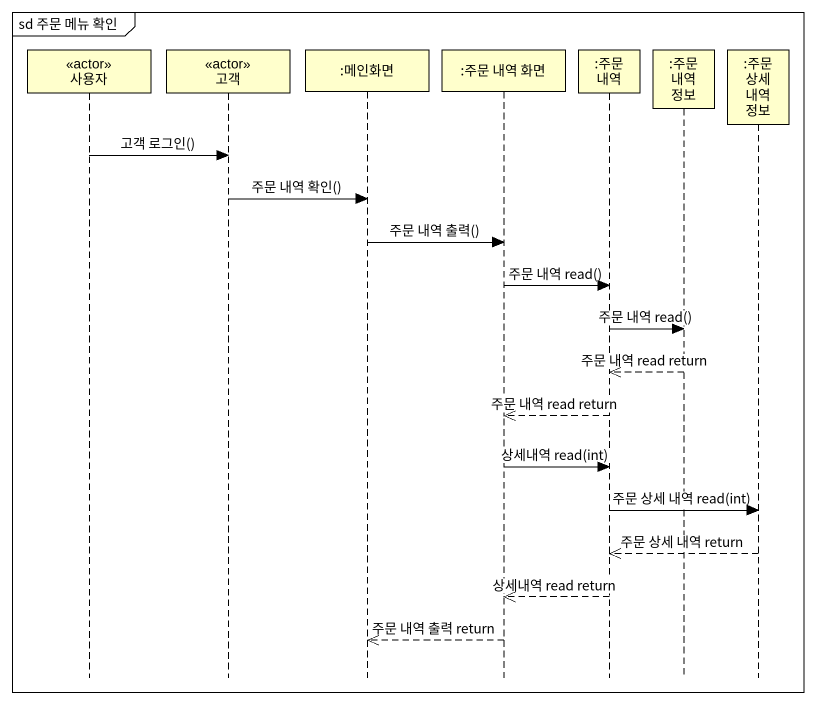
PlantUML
@startuml
mainframe sd 주문 메뉴 확인
hide footbox
participant 사용자 <<actor>>
participant 고객 <<actor>>
participant ":메인화면" as 메인화면
participant ":주문 내역 화면" as 주문_내역_화면
participant ":주문 내역" as 주문_내역
participant ":주문 내역 정보" as 주문_내역_정보
participant ":주문 상세 내역 정보" as 주문_상세_내역_정보

사용자 -> 고객 : 고객 로그인()
고객 -> 메인화면 : 주문 내역 확인()
메인화면 -> 주문_내역_화면 : 주문 내역 출력()
주문_내역_화면 -> 주문_내역 : 주문 내역 read()
주문_내역 -> 주문_내역_정보 : 주문 내역 read()
주문_내역_정보 -->> 주문_내역 : 주문 내역 read return
주문_내역 -->> 주문_내역_화면 : 주문 내역 read return
주문_내역_화면 -> 주문_내역 : 상세내역 read(int)
주문_내역 -> 주문_상세_내역_정보 : 주문 상세 내역 read(int)
주문_상세_내역_정보 -->> 주문_내역 : 주문 상세 내역 return
주문_내역 -->> 주문_내역_화면 : 상세내역 read return
주문_내역_화면 -->> 메인화면 : 주문 내역 출력 return
@enduml
